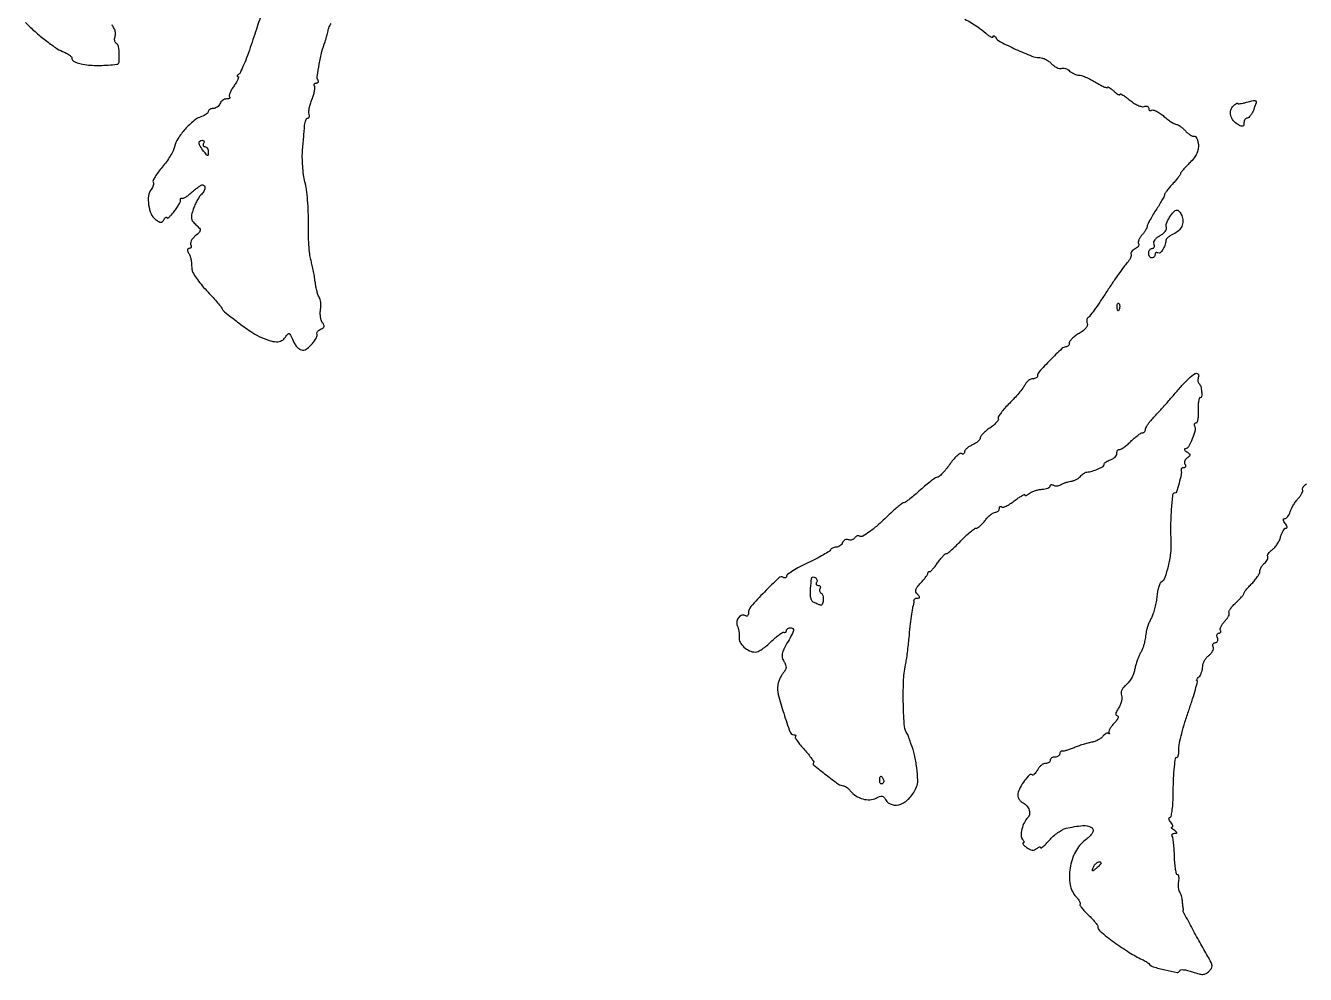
# Model space of a CAD drawing. Extents: x 0 to 866, y 1 to 629.
# Drawn here: x 30.5 to 433.3, y 0.6 to 299.1 of the extents above; entities that cross this region are included whole.
import ezdxf

# ---------------------------------------------------------------- set-up
doc = ezdxf.new("R2010")
doc.units = 0

msp = doc.modelspace()

# ---------------------------------------------------------------- linework, layer by layer
for points in [[(104.489831, 302.024607, 0.000022), (103.629562, 299.44375, 0.00003), (102.603654, 296.364896, 0.000023), (101.482828, 293, -0.00818), (100.320074, 289.690305, -0.011506), (99.167461, 286.781061, -0.007887), (98.118915, 284.407635, -0.135808), (97.575982, 283.765313, 0.033741), (97.214174, 283.480696, 0.127079), (97.056385, 283.241942, 0.330094), (97.105619, 283.086358, 0.153165), (97.318094, 283.015313, -0.461376), (97.488597, 282.807687, -0.056069), (97.297049, 282.163528, -0.036298), (96.822291, 281.237216, -0.01815), (96.097639, 280.137122, 0.02378), (95.362958, 278.994, 0.035719), (94.845068, 277.928059, 0.039297), (94.574291, 277.0598, 0.257779), (94.696212, 276.637122, -0.196341), (94.796951, 276.39728, -0.249041), (94.688023, 276.187154, -0.112282), (94.32989, 276.043793, -0.039305), (93.773655, 276, 0.087019), (93.134392, 275.887895, 0.066395), (92.503049, 275.559375, 0.065864), (91.975017, 275.073416, 0.082416), (91.638374, 274.5, -0.081035), (91.303843, 273.926585, -0.065663), (90.782009, 273.440625, -0.06652), (90.159833, 273.112085, -0.088478), (89.531385, 273, 0.058991), (88.945717, 272.93066, 0.077987), (88.449844, 272.726045, 0.096496), (88.117686, 272.423117, 0.161122), (88, 272.067388, -0.179183), (87.84958, 271.661125, -0.054907), (87.36372, 271.206783, -0.047097), (86.663018, 270.779048, -0.036667), (85.833941, 270.447295, 0.096923), (83.456689, 269.146827, 0.03694), (80.727651, 266.512926, 0.03698), (78.411089, 263.499321, 0.094569), (77.361452, 260.966417, -0.064196), (76.934368, 259.729634, -0.020897), (76.001829, 258.032736, -0.02044), (74.797231, 256.214671, -0.021663), (73.47002, 254.537214, 0.017639), (72.218919, 252.981833, 0.026359), (71.249363, 251.531955, 0.0244), (70.606666, 250.320974, 0.253401), (70.637827, 249.776992, -0.143041), (70.757551, 249.343419, -0.064316), (70.672484, 248.753403, -0.056076), (70.412119, 248.108434, -0.049293), (70.005441, 247.506556, 0.146928), (69.172809, 245.542429, 0.062718), (69.219171, 242.660528, 0.062436), (69.98365, 239.855399, 0.137045), (71.341629, 238.11707, 0.023325), (72.398788, 237.411399, 0.136323), (73.03685, 237.23414, 0.196411), (73.548949, 237.443376, 0.057677), (74.093515, 238.11707, -0.027265), (74.432629, 238.592997, -0.09719), (74.716589, 238.833837, -0.322556), (74.895028, 238.813335, -0.206632), (74.984687, 238.615141, 0.551808), (75.16781, 238.504116, 0.063841), (75.656439, 238.831945, 0.032285), (76.384247, 239.556263, 0.014401), (77.25, 240.595764, 0.017151), (78.093531, 241.749395, 0.023514), (78.765625, 242.845514, 0.021486), (79.226573, 243.775754, 0.184881), (79.25, 244.230622, -0.090575), (79.213106, 244.5053, -0.186673), (79.299423, 244.700558, -0.186692), (79.494662, 244.786887, -0.090594), (79.769313, 244.75, 0.194456), (80.20659, 244.780624, 0.02655), (81.023295, 245.234375, 0.027316), (81.975168, 245.90652, 0.019933), (82.957875, 246.75, -0.015443), (83.94363, 247.611584, -0.019768), (84.904829, 248.339063, -0.018016), (85.739054, 248.876495, -0.134879), (86.188561, 249, -0.245387), (86.787083, 248.68744, -0.193901), (86.95259, 247.965033, -0.102154), (86.554417, 246.911779, -0.054756), (85.682675, 245.821429, 0.053283), (85.100684, 245.09786, 0.019158), (84.428584, 243.957579, 0.018751), (83.781939, 242.641813, 0.021131), (83.26329, 241.332031, 0.024908), (82.741665, 239.551434, 0.099871), (82.700913, 238.422764, 0.122378), (83.102278, 237.490482, 0.046321), (84.068043, 236.438422, -0.019194), (85.22614, 235.306551, -0.204608), (85.449923, 234.702552, -0.188166), (85.178134, 234.095255, -0.015891), (83.89561, 232.909463, 0.042052), (83.147741, 232.14173, 0.056192), (82.618326, 231.326529, 0.069002), (82.368485, 230.587302, 0.187583), (82.4672, 230.053072, -0.082861), (82.631762, 229.650707, -0.161495), (82.598429, 229.30934, -0.182106), (82.374898, 229.082399, -0.1086), (82, 229, 0.126639), (81.622648, 228.902867, 0.203944), (81.421008, 228.645483, 0.146072), (81.432181, 228.245275, 0.060414), (81.664552, 227.75, -0.034158), (82.166537, 226.811313, -0.0507), (82.46094, 225.927292, -0.030831), (82.653354, 224.723643, -0.005559), (82.847686, 222.463146, 0.109944), (83.171497, 221.392305, 0.021111), (84.246965, 219.657197, 0.021565), (85.702715, 217.702828, 0.018402), (87.397302, 215.77124, -0.004323), (89.107455, 213.929197, -0.005989), (90.606502, 212.246231, -0.003862), (91.834449, 210.811695, -0.072301), (92.147302, 210.308093, 0.121556), (93.138807, 209.013157, 0.006579), (97.230558, 205.822731, 0.010373), (101.358786, 202.823206, 0.044343), (104, 201.314539, 0.024399), (107.170237, 200.042572, 0.074847), (109.439465, 199.621773, 0.122607), (111.07187, 199.969806, 0.140538), (112.253504, 201.034317, -0.02905), (112.984326, 202.065991, -0.342161), (113.432205, 202.174187, -0.179824), (113.866658, 201.745977, -0.009691), (114.662256, 199.951936, 0.044334), (115.28444, 198.775953, 0.056638), (116.062723, 197.82989, 0.066311), (116.903361, 197.208157, 0.126768), (117.711179, 197, 0.165723), (119.134257, 197.484995, 0.052242), (120.783665, 199.056804, 0.052148), (122.051736, 200.906792, 0.195932), (122.202787, 202.277826, -0.183785), (122.232306, 202.619098, -0.079092), (122.497315, 203.000171, -0.063103), (122.945249, 203.361843, -0.046735), (123.516248, 203.644609, 0.05589), (124.187406, 203.992377, 0.187079), (124.466762, 204.391072, 0.182613), (124.407742, 204.880752, 0.052931), (123.979054, 205.525239, -0.094904), (123.596027, 206.220598, -0.038933), (123.342677, 207.272186, -0.036726), (123.23992, 208.475763, -0.038865), (123.318019, 209.658456, 0.029377), (123.416927, 210.820763, 0.031178), (123.375563, 211.963543, 0.032828), (123.21478, 212.934219, 0.108618), (122.936822, 213.515306, -0.085747), (122.598615, 214.14712, -0.016305), (122.226888, 215.40287, -0.016967), (121.886666, 216.915335, -0.01487), (121.632413, 218.515306, 0.010125), (121.37211, 220.260002, 0.007132), (121.011857, 222.210746, 0.0072), (120.613578, 224.067686, 0.014986), (120.239217, 225.5, -0.045102), (119.907039, 227.177632, -0.010242), (119.661011, 230.070194, -0.010523), (119.515346, 233.430334, -0.010052), (119.50792, 236.845341, 0.013589), (119.475165, 240.387627, 0.011465), (119.252772, 244.130289, 0.011623), (118.892024, 247.536187, 0.031268), (118.429193, 249.926177, -0.028955), (117.99183, 252.130011, -0.015963), (117.700839, 254.8625, -0.015871), (117.582017, 257.661143, -0.024481), (117.674639, 260.080836, 0.000341), (117.868931, 262.320594, 0.000337), (118.060906, 264.569058, 0.000331), (118.226334, 266.537606, 0.001304), (118.324229, 267.75, -0.034901), (118.452457, 268.611635, -0.051067), (118.693159, 269.339063, -0.064323), (119.000966, 269.841032, -0.226839), (119.333333, 270, 0.175965), (119.612892, 270.101529, 0.145774), (119.788679, 270.367188, 0.102406), (119.825555, 270.771515, 0.058776), (119.713235, 271.25, -0.110508), (119.623814, 271.945552, -0.025703), (119.793515, 273.118706, -0.025295), (120.134691, 274.479637, -0.022421), (120.623262, 275.856234, 0.021676), (121.104849, 277.206763, 0.027661), (121.423944, 278.489118, 0.027693), (121.567206, 279.558261, 0.159176), (121.434344, 280.106234, -0.102904), (121.310584, 280.446872, -0.178783), (121.372649, 280.737456, -0.166112), (121.614902, 280.932287, -0.087247), (122, 281, 0.094377), (122.381641, 281.072684, 0.172576), (122.617377, 281.278682, 0.173083), (122.669648, 281.586775, 0.095), (122.531703, 281.948704, -0.176532), (122.29335, 283.1002, -0.008954), (122.925451, 286.937508, -0.015355), (123.774635, 290.885339, -0.028876), (124.739192, 294, 0.015648), (124.981163, 294.71397, 0.007736), (125.245753, 295.634123, 0.007669), (125.491037, 296.598003, 0.011119), (125.675485, 297.45659, -0.041024), (125.897263, 298.253661, -0.037287), (126.251765, 299.030901, -0.039338), (126.677132, 299.678604, -0.089612)], [(30.5, 299.994065, 0.018086), (33.457826, 297.190061, 0.01527), (36.778448, 294.43824, 0.015055), (39.910869, 292.147834, 0.052185), (42.114947, 290.952387, -0.020941), (43.220017, 290.439446, -0.029629), (44.152516, 289.885924, -0.029585), (44.833771, 289.363624, -0.217735), (45, 289, 0.313588), (45.941935, 287.645824, 0.052465), (49.18112, 286.817142, 0.041459), (53.781535, 286.528067, 0.024816), (59.25, 286.910052, 0.3509), (59.895187, 287.566847, 0.033252), (59.979823, 289.98048, 0.034162), (59.732762, 292.449652, 0.215547), (59.043674, 293.473008, -0.123276), (58.719537, 293.806011, -0.081385), (58.528344, 294.307582, -0.073313), (58.495648, 294.897081, -0.068972), (58.632287, 295.484138, 0.069534), (58.780275, 296.12319, 0.047731), (58.775305, 296.868329, 0.047647), (58.628899, 297.600797, 0.068301), (58.353926, 298.202113, -0.012006), (58.033164, 298.73568, -0.013358), (57.750124, 299.265621, -0.01276)], [(326.164116, 301.116041, -0.012811), (330.169424, 298.638222, -0.037276), (332.75, 296.659523, 0.021943), (333.615489, 295.952763, 0.048699), (334.343561, 295.512784, 0.101017), (334.821623, 295.393304, 0.422141), (335.015313, 295.575686, -0.121515), (335.082955, 295.831598, -0.342598), (335.241942, 295.900776, -0.149684), (335.480493, 295.75554, -0.036111), (335.765313, 295.384403, 0.129127), (337.338572, 293.971944, 0.011227), (342.217663, 291.601173, 0.012895), (347.173762, 289.481966, 0.094853), (349.691504, 289, -0.077649), (350.583777, 288.860591, -0.041562), (351.616712, 288.43231, -0.040122), (352.62228, 287.807003, -0.049717), (353.438968, 287.067439, 0.045589), (354.202613, 286.364377, 0.052091), (355.049309, 285.846526, 0.059445), (355.849636, 285.575898, 0.144425), (356.465017, 285.624949, -0.1082), (357.055243, 285.714665, -0.060579), (357.772036, 285.579987, -0.056185), (358.498702, 285.256362, -0.059218), (359.121061, 284.783701, 0.049493), (359.759318, 284.279155, 0.039108), (360.535562, 283.863276, 0.040354), (361.325509, 283.590046, 0.07446), (362, 283.519854, -0.092977), (362.81067, 283.405225, -0.0193), (364.160937, 282.890058, -0.01965), (365.704297, 282.158996, -0.017427), (367.25, 281.281119, 0.012159), (368.688948, 280.443706, 0.022694), (369.898438, 279.848447, 0.023073), (370.80461, 279.501309, 0.511271), (371, 279.642443, -0.491136), (371.15193, 279.759806, -0.066011), (371.5875, 279.582207, -0.03686), (372.231804, 279.148308, -0.017302), (373, 278.5, 0.019298), (373.76833, 277.85681, 0.042187), (374.4125, 277.44022, 0.082908), (374.839167, 277.296789, 0.461546), (375, 277.433906, -0.534426), (375.19069, 277.561358, -0.036221), (375.889204, 277.211056, -0.02702), (376.864947, 276.555932, -0.013551), (378.027078, 275.630669, 0.032325), (379.29409, 274.697372, 0.038867), (380.597622, 273.997798, 0.04274), (381.756602, 273.601552, 0.153799), (382.527078, 273.648764, -0.070474), (383.090325, 273.778088, -0.118619), (383.567329, 273.705432, -0.152635), (383.881803, 273.445768, -0.145423), (384, 273.047972, 0.085207), (384.069122, 272.645309, 0.164029), (384.268878, 272.390656, 0.180353), (384.566579, 272.322959, 0.105463), (384.915328, 272.44767, -0.220194), (385.453521, 272.512622, -0.037269), (386.436868, 272.110859, -0.03471), (387.601921, 271.425467, -0.024592), (388.809684, 270.506687, 0.014499), (390.019976, 269.546821, 0.018428), (391.192878, 268.736339, 0.016624), (392.205809, 268.136616, 0.125991), (392.739368, 268, -0.12728), (393.21961, 267.875736, -0.029325), (393.931899, 267.424159, -0.028456), (394.715121, 266.79007, -0.024449), (395.464081, 266.03969, 0.032535), (396.221562, 265.304913, 0.03824), (397.030115, 264.716999, 0.041803), (397.774165, 264.340267, 0.146011), (398.30403, 264.28969, -0.24967), (398.731182, 264.160113, -0.079861), (399.133698, 263.605199, -0.05785), (399.453821, 262.73523, -0.036264), (399.631645, 261.664178, -0.063811), (399.579389, 260.189437, -0.069172), (399.153681, 258.818062, -0.058668), (398.298679, 257.443093, -0.03082), (396.946684, 255.947882, 0.009328), (395.817743, 254.802351, 0.013424), (394.865588, 253.743951, 0.009149), (394.120395, 252.83637, 0.168869), (394, 252.49006, -0.15411), (393.890868, 252.144399, -0.010148), (393.265625, 251.290317, -0.01394), (392.457699, 250.291427, -0.009923), (391.5, 249.216574, 0.011504), (390.542421, 248.134994, 0.015731), (389.734375, 247.115475, 0.012481), (389.118807, 246.24178, 0.148277), (389, 245.849961, -0.12291), (388.892708, 245.42009, -0.006198), (388.192187, 244.142607, -0.009628), (387.303531, 242.637102, -0.006798), (386.25, 240.97921, 0.008663), (385.196671, 239.307903, 0.011748), (384.307813, 237.761008, 0.008794), (383.624392, 236.44974, 0.116236), (383.5, 235.921887, -0.111678), (383.397857, 235.47028, -0.022899), (383.01007, 234.744401, -0.023046), (382.470624, 233.925557, -0.019874), (381.832152, 233.116935, 0.03437), (381.241622, 232.322773, 0.05046), (380.847967, 231.547494, 0.063456), (380.687941, 230.899913, 0.229117), (380.823821, 230.509512, -0.235055), (380.934311, 230.180152, -0.113587), (380.771812, 229.753956, -0.074629), (380.348091, 229.289389, -0.043067), (379.720637, 228.863537, 0.043926), (379.081478, 228.428138, 0.065403), (378.618624, 227.935642, 0.087454), (378.391759, 227.465149, 0.210114), (378.444387, 227.089983, -0.201396), (378.51231, 226.658401, -0.050994), (378.268239, 225.975548, -0.043826), (377.803357, 225.18714, -0.032267), (377.161632, 224.401444, 0.028924), (376.196482, 223.235745, 0.004725), (374.48173, 220.855424, 0.00519), (372.517011, 218.010841, 0.004554), (370.522982, 215, -0.004952), (368.601169, 212.103219, -0.007375), (366.857577, 209.610709, -0.003657), (365.339169, 207.538964, -0.136691), (364.882947, 207.185392, 0.175495), (364.630333, 206.957008, 0.090199), (364.499141, 206.545139, 0.071355), (364.506565, 206.015369, 0.05253), (364.658482, 205.447597, -0.175462), (364.672014, 204.73626, -0.086885), (364.23189, 203.933866, -0.062028), (363.365272, 203.090396, -0.032638), (362.108628, 202.262205, 0.028196), (360.922982, 201.495814, 0.035128), (359.920233, 200.65046, 0.037776), (359.208809, 199.846837, 0.162417), (359.006323, 199.25, -0.081724), (358.925282, 198.772576, -0.091688), (358.696341, 198.367188, -0.100117), (358.357135, 198.096084, -0.119236), (357.959945, 198, 0.1934), (356.654258, 197.475336, 0.008106), (353.02577, 193.883101, 0.008249), (349.521389, 190.179079, 0.187454), (349, 188.837233, -0.170528), (348.887792, 188.517801, -0.094261), (348.56971, 188.245937, -0.074799), (348.095527, 188.062059, -0.055207), (347.535184, 188, 0.111754), (346.896561, 187.855458, 0.055463), (346.18751, 187.41488, 0.051031), (345.520809, 186.769994, 0.052212), (345.004336, 186.008101, -0.041745), (344.350073, 184.998152, -0.010926), (343.134955, 183.495929, -0.011023), (341.670744, 181.839997, -0.011081), (340.137466, 180.253161, 0.016379), (338.705287, 178.73918, 0.02362), (337.549642, 177.303214, 0.020898), (336.731959, 176.078354, 0.219888), (336.665201, 175.495059, -0.223739), (336.602842, 174.983477, -0.041451), (336.017765, 174.204799, -0.037364), (335.122469, 173.338616, -0.02632), (333.999763, 172.5, 0.023273), (332.853221, 171.654409, 0.029661), (331.884397, 170.767464, 0.030331), (331.186868, 169.955188, 0.162986), (331.002875, 169.410515, -0.165175), (330.832743, 168.913867, -0.046505), (330.26647, 168.306463, -0.041488), (329.457104, 167.698102, -0.033538), (328.5, 167.181954, 0.033308), (327.543094, 166.666478, 0.041356), (326.734375, 166.060097, 0.046352), (326.168753, 165.455516, 0.16638), (326, 164.962422, -0.095598), (325.928943, 164.594175, -0.173562), (325.728069, 164.367412, -0.172089), (325.427494, 164.318497, -0.093789), (325.074278, 164.454093, 0.296128), (324.54872, 164.44241, 0.035346), (323.590856, 163.685579, 0.033022), (322.473657, 162.522835, 0.020914), (321.324278, 161.034462, -0.015297), (320.169564, 159.503948, -0.02111), (319.035751, 158.20901, -0.018373), (318.036719, 157.235056, -0.180577), (317.499556, 157.021351, 0.145431), (316.906493, 156.831262, 0.010797), (315.507561, 155.831272, 0.014266), (313.872264, 154.533764, 0.010322), (312.123176, 153, -0.008196), (310.390412, 151.46747, -0.011838), (308.80542, 150.175, -0.007634), (307.450576, 149.155384, -0.158784), (306.973619, 149, 0.156211), (306.51661, 148.853649, 0.011179), (305.435884, 148.045312, 0.01486), (304.17426, 146.994968, 0.010643), (302.825135, 145.75, -0.008425), (298.981339, 142.171265, -0.023731), (296.139152, 139.847399, -0.028321), (294.042643, 138.469868, -0.276293), (293.024978, 138.484563, 0.121529), (292.635194, 138.610154, 0.100742), (292.201803, 138.553063, 0.091458), (291.790941, 138.320978, 0.080327), (291.467948, 137.948138, -0.102297), (291.112409, 137.572156, -0.081582), (290.607983, 137.330573, -0.078671), (290.034915, 137.257502, -0.084252), (289.481608, 137.368684, 0.108374), (288.937239, 137.451237, 0.099685), (288.390153, 137.303285, 0.095498), (287.92467, 136.947032, 0.090426), (287.614144, 136.436858, -0.08007), (287.295106, 135.88758, -0.06551), (286.799371, 135.422077, -0.066597), (286.209499, 135.10735, -0.08952), (285.614718, 135, 0.054331), (285.036134, 134.936943, 0.056883), (284.494115, 134.75083, 0.063368), (284.067079, 134.476531, 0.125358), (283.833333, 134.151763, -0.16366), (283.449962, 133.695569, -0.006991), (281.615104, 132.61186, -0.011346), (279.360479, 131.389438, -0.007774), (276.75, 130.100681, 0.011395), (274.163307, 128.800287, 0.017286), (271.982813, 127.542591, 0.012116), (270.277926, 126.420772, 0.245932), (270, 125.889901, -0.116567), (269.920905, 125.555243, -0.18578), (269.706287, 125.359572, -0.155199), (269.382423, 125.338836, -0.077548), (269.000126, 125.499922, 0.339225), (267.581757, 125.356875, 0.010118), (263.046206, 120.916128, 0.012795), (258.776804, 116.334495, 0.183145), (258, 114.28489, -0.057293), (257.942287, 113.782882, -0.123344), (257.765662, 113.438904, -0.190632), (257.504508, 113.304853, -0.164218), (257.202254, 113.375, 0.192521), (256.038817, 113.578531, 0.160304), (254.944906, 112.944764, 0.140355), (254.34657, 111.702631, 0.14544), (254.50797, 110.350925, -0.038357), (254.797468, 109.50854, -0.025303), (255.004786, 108.505131, -0.025477), (255.107599, 107.502717, -0.044135), (255.07669, 106.666544, 0.156877), (255.365541, 105.132001, 0.08408), (256.56726, 103.599604, 0.078321), (258.312228, 102.452183, 0.101937), (260.173077, 102.031803, 0.121566), (261.027097, 102.225415, 0.028231), (262.313141, 102.96403, 0.02751), (263.737033, 104.008295, 0.023914), (265.108974, 105.25, -0.015234), (266.418175, 106.476916, -0.022033), (267.652484, 107.471875, -0.018757), (268.704382, 108.1867, -0.217671), (269.185897, 108.25, 0.099201), (269.496386, 108.218787, 0.131799), (269.760857, 108.318229, 0.134066), (269.937035, 108.534974, 0.10437), (270, 108.833333, -0.174551), (270.114499, 109.151323, -0.093195), (270.439846, 109.421875, -0.073452), (270.924506, 109.604972, -0.053694), (271.497349, 109.666667, -0.238974), (272.039162, 109.392024, -0.220053), (272.163478, 108.776533, -0.064004), (271.707777, 107.572206, -0.010131), (270.4715, 105.361155, 0.01461), (269.168678, 102.981302, 0.066472), (268.644759, 101.495045, 0.110115), (268.660311, 100.315809, 0.081609), (269.163987, 99.109023, -0.040893), (269.712911, 98.045587, -0.111382), (269.85781, 97.215989, -0.115592), (269.630642, 96.423288, -0.045899), (268.986448, 95.483671, 0.041543), (268.428276, 94.684513, 0.025737), (267.904133, 93.665779, 0.02574), (267.487557, 92.598881, 0.041642), (267.258413, 91.652469, 0.101861), (267.404485, 88.656028, 0.014854), (269.106444, 82.769156, 0.009061), (271.144402, 76.805041, 0.315761), (272.292067, 76, -0.050159), (272.655786, 75.96342, -0.150359), (272.872685, 75.845224, -0.260105), (272.919394, 75.67272, -0.136054), (272.806435, 75.473101, 0.337602), (272.755381, 75.095022, 0.019112), (273.417343, 74.02776, 0.022937), (274.38115, 72.731253, 0.014112), (275.626023, 71.29269, -0.012152), (276.876256, 69.859324, -0.019859), (277.856114, 68.579031, -0.014716), (278.557133, 67.518564, -0.348141), (278.5185, 67.185167, 0.445269), (278.55551, 66.479878, 0.005672), (282.47275, 63.381521, 0.008319), (286.382036, 60.463469, 0.157427), (287.817564, 60, -0.118027), (288.268369, 59.892082, -0.036389), (288.87079, 59.528773, -0.034132), (289.507839, 59.009742, -0.031552), (290.086458, 58.395824, 0.076192), (291.866136, 56.815993, 0.075158), (294.045378, 55.832707, 0.080503), (296.276939, 55.579096, 0.111433), (298.212114, 56.11352, -0.033776), (299.317349, 56.612228, -0.131323), (300.058143, 56.68296, -0.16393), (300.640842, 56.37146, -0.061249), (301.196329, 55.613663, 0.201327), (303.219732, 54.03273, 0.164683), (305.983175, 54.200205, 0.115871), (308.840038, 56.229749, 0.081114), (310.947629, 59.587437, 0.111222), (311.317681, 61.654749, 0.019984), (310.985834, 65.578655, 0.022659), (310.276506, 69.719761, 0.041215), (309.271369, 73, -0.00444), (309.02668, 73.629292, -0.004101), (308.786493, 74.279688, -0.004095), (308.582063, 74.862482, -0.013621), (308.461367, 75.25, 0.014243), (308.365809, 75.555466, 0.014504), (308.253542, 75.853125, 0.014416), (308.141207, 76.105686, 0.05649), (308.05069, 76.25, -0.151191), (307.126856, 78.611195, -0.011494), (306.781435, 85.534762, -0.016893), (306.830872, 92.677653, -0.039082), (307.466309, 98, 0.011231), (307.764763, 99.693041, 0.00497), (308.086286, 101.940625, 0.004916), (308.379974, 104.329674, 0.006601), (308.596159, 106.5, -0.005302), (308.94154, 110.061134, -0.007226), (309.333278, 113.263044, -0.006058), (309.726025, 115.891794, -0.055834), (310.035088, 117, 0.05418), (310.104234, 117.244816, 0.025118), (310.142791, 117.573438, 0.02453), (310.148971, 117.926198, 0.031277), (310.118421, 118.25, -0.165526), (310.167862, 118.535494, -0.116761), (310.387286, 118.779687, -0.090275), (310.749817, 118.944306, -0.061623), (311.2, 119, 0.051943), (311.740431, 119.056295, 0.35299), (311.898533, 119.25, 0.181131), (311.777915, 119.577878, 0.01863), (311.207, 120.193, -0.110014), (310.756774, 120.901243, -0.15942), (310.734034, 121.636328, -0.094206), (311.188727, 122.5246, -0.023309), (312.257, 123.773564, 0.012963), (313.116054, 124.736847, 0.017336), (313.841119, 125.656428, 0.014597), (314.386848, 126.447629, 0.144652), (314.5, 126.830564, -0.083727), (314.540818, 127.07261, -0.125457), (314.658362, 127.250566, -0.14313), (314.833875, 127.336025, -0.123254), (315.039105, 127.320298, 0.2768), (315.343848, 127.38791, 0.018516), (315.99586, 128.05314, 0.022446), (316.748597, 128.95879, 0.014571), (317.539105, 130.067423, -0.017285), (318.347781, 131.188619, -0.023635), (319.156066, 132.135339, -0.021678), (319.87542, 132.837781, -0.183653), (320.290055, 132.997125, 0.170301), (320.760417, 133.164041, 0.009563), (321.965782, 134.174155, 0.013817), (323.36999, 135.467318, 0.009619), (324.885219, 137, -0.012369), (326.416679, 138.53216, -0.017048), (327.870664, 139.825, -0.01372), (329.123525, 140.807974, -0.160823), (329.705091, 141, 0.148939), (330.214811, 141.155279, 0.030355), (330.97326, 141.734375, 0.029519), (331.804068, 142.542913, 0.023965), (332.597276, 143.5, -0.02965), (333.408796, 144.456844, -0.033942), (334.294109, 145.265625, -0.036208), (335.126249, 145.834936, -0.132677), (335.737349, 146, 0.091251), (336.21938, 146.08871, 0.09577), (336.629096, 146.342708, 0.099546), (336.903261, 146.721551, 0.107413), (337, 147.166667, -0.057825), (337.046586, 147.568135, -0.173769), (337.194428, 147.796197, -0.252984), (337.410189, 147.830127, -0.111915), (337.661882, 147.671451, 0.279927), (338.112714, 147.561356, 0.033478), (339.109908, 147.951916, 0.032081), (340.334756, 148.628014, 0.020777), (341.661882, 149.555676, -0.012005), (342.943083, 150.485107, -0.023084), (344.019428, 151.156071, -0.025759), (344.814989, 151.549996, -0.539522), (345, 151.428447, 0.340499), (345.119228, 151.273666, 0.145569), (345.396889, 151.282292, 0.065174), (345.831951, 151.492626, 0.028065), (346.351113, 151.876435, -0.064232), (347.055762, 152.322581, -0.028201), (348.083447, 152.732768, -0.027338), (349.237847, 153.050656, -0.03288), (350.351113, 153.216987, 0.029804), (351.365778, 153.362217, 0.044765), (352.221889, 153.618834, 0.054664), (352.821138, 153.938401, 0.247809), (353, 154.277125, -0.149663), (353.08212, 154.54533, -0.19161), (353.29375, 154.689469, -0.131998), (353.616941, 154.675503, -0.062057), (354, 154.5, 0.096977), (354.474946, 154.321107, 0.059765), (355.073437, 154.292664, 0.056823), (355.697558, 154.409735, 0.064837), (356.25, 154.662053, -0.040597), (356.87057, 154.982593, -0.018863), (357.720312, 155.300412, -0.018544), (358.642732, 155.568762, -0.024581), (359.5, 155.739748, 0.045666), (360.339077, 155.944186, 0.035283), (361.20625, 156.311635, 0.036253), (361.972858, 156.775138, 0.06821), (362.5, 157.268678, -0.039502), (362.956444, 157.747899, -0.03513), (363.5, 158.170228, -0.036843), (364.045498, 158.480145, -0.08388), (364.5, 158.608695, 0.044292), (366.251782, 158.957959, 0.03309), (368.101467, 159.636244, 0.028224), (369.64401, 160.427709, 0.266101), (370, 161.049244, -0.18528), (370.137188, 161.406751, -0.052656), (370.5875, 161.811996, -0.045356), (371.234406, 162.197055, -0.034745), (372, 162.5, 0.06077), (372.764714, 162.849532, 0.063046), (373.4125, 163.36914, 0.069989), (373.851427, 163.972302, 0.122947), (374, 164.567388, -0.054298), (374.057746, 165.09757, -0.092945), (374.231439, 165.505733, -0.134846), (374.488643, 165.729065, -0.19082), (374.787879, 165.75, 0.210527), (375.243233, 165.799248, 0.022862), (376.154356, 166.38125, 0.024904), (377.21964, 167.214797, 0.017569), (378.333333, 168.25, -0.015995), (379.459114, 169.303062, -0.020616), (380.561269, 170.192188, -0.018887), (381.521182, 170.848658, -0.141447), (382.045455, 171, 0.103894), (382.409682, 171.076508, 0.098961), (382.719602, 171.29375, 0.09673), (382.927296, 171.61829, 0.094386), (383, 172, -0.109029), (383.112169, 172.508286, -0.027196), (383.514063, 173.263977, -0.026493), (384.080164, 174.098355, -0.023899), (384.75, 174.898647, 0.002137), (387.206246, 177.586494, 0.002576), (389.490136, 180.133539, 0.002552), (391.766044, 182.72466, 0.002025), (394.198733, 185.54595, -0.023988), (396.610478, 188.106478, -0.063722), (398.622083, 189.604437, -0.323893), (399.486605, 189.505751, -0.308538), (399.691582, 188.638659, 0.048218), (399.525978, 188.040393, 0.051902), (399.483638, 187.436287, 0.058089), (399.562286, 186.915161, 0.130626), (399.761337, 186.571996, -0.126148), (400.363981, 185.553809, -0.047778), (400.675132, 183.918054, -0.050108), (400.663752, 182.429383, -0.382987), (400.185405, 182, 0.334754), (399.884533, 181.773142, 0.032593), (399.678953, 180.825, 0.031012), (399.567142, 179.53338, 0.018842), (399.587588, 178, -0.022481), (399.596877, 176.466825, -0.036672), (399.451315, 175.175, -0.04262), (399.194151, 174.248342, -0.313423), (398.836891, 174, 0.101157), (398.513695, 173.933937, 0.177636), (398.317418, 173.749297, 0.16754), (398.280559, 173.472394, 0.08871), (398.409432, 173.146542, -0.206496), (398.608085, 171.798464, -0.030315), (397.715514, 169.119148, -0.028904), (396.522266, 166.584352, -0.270894), (395.530762, 165.984687, 0.182508), (395.28398, 165.887291, 0.329335), (395.243411, 165.684621, 0.108563), (395.488276, 165.365849, 0.029659), (396, 164.984687, -0.028764), (396.762755, 164.418662, -0.205284), (396.966296, 164.017893, -0.23294), (396.804243, 163.626695, -0.036979), (396.121885, 163.111803, 0.07795), (395.647233, 162.688663, 0.088851), (395.350436, 162.157922, 0.098693), (395.274707, 161.604138, 0.12381), (395.430902, 161.111803, -0.072223), (395.61547, 160.686428, -0.148061), (395.605103, 160.326592, -0.188844), (395.406576, 160.08901, -0.126017), (395.059017, 160, 0.071463), (394.668452, 159.943891, 0.107141), (394.367045, 159.779687, 0.133035), (394.202021, 159.535328, 0.145565), (394.190499, 159.25, -0.113208), (394.223264, 157.842959, -0.01775), (393.565817, 155.129005, -0.011939), (392.735214, 152.415472, -0.323053), (392.159283, 152, 0.381812), (391.539215, 151.445694, 0.008414), (391.125285, 147.104007, 0.016283), (390.898016, 142.129985, 0.014884), (390.983545, 137, -0.039935), (390.855195, 133.157466, -0.030665), (390.125719, 129.020287, -0.028083), (389.050436, 125.442944, -0.16383), (387.841844, 123.926537, 0.160108), (387.47112, 123.468252, 0.022602), (387.086998, 122.299149, 0.023876), (386.75087, 120.827233, 0.018257), (386.519969, 119.191783, -0.020697), (386.262824, 117.432495, -0.017211), (385.848407, 115.587456, -0.017555), (385.350778, 113.922716, -0.044224), (384.84224, 112.765247, 0.021513), (384.340998, 111.751862, 0.015312), (383.864341, 110.577916, 0.015499), (383.478008, 109.427836, 0.031541), (383.260744, 108.5, -0.000322), (383.112652, 107.624681, -0.000231), (382.946109, 106.646875, -0.000233), (382.786707, 105.716213, -0.000503), (382.662951, 105, -0.036061), (382.48323, 104.278734, -0.01462), (382.139962, 103.325131, -0.014377), (381.709473, 102.316837, -0.017744), (381.248713, 101.404701, 0.030009), (380.769226, 100.39471, 0.015149), (380.281848, 99.071641, 0.014989), (379.859463, 97.669884, 0.021545), (379.577057, 96.404701, -0.05103), (379.222478, 95.164622, -0.034561), (378.583263, 93.839882, -0.034816), (377.778102, 92.632827, -0.056937), (376.921559, 91.752345, 0.046384), (376.069213, 90.912301, 0.070571), (375.518711, 90.032394, 0.08489), (375.298568, 89.165817, 0.111916), (375.414797, 88.36144, -0.101895), (375.546424, 87.562667, -0.046288), (375.406079, 86.507911, -0.043225), (375.044345, 85.383251, -0.045645), (374.499633, 84.359095, 0.020066), (373.847645, 83.271199, 0.088523), (373.611208, 82.565296, 0.236538), (373.741098, 82.1706, 0.199675), (374.151261, 82, -0.358893), (374.405122, 81.790842, -0.149538), (374.35551, 81.31727, -0.062406), (373.921347, 80.56927, -0.025914), (373.165168, 79.675813, 0.024597), (372.365732, 78.736271, 0.03671), (371.772661, 77.835836, 0.040879), (371.429434, 77.082148, 0.253022), (371.490854, 76.675813, -0.017386), (371.661989, 76.431422, -0.313301), (371.659171, 76.340829, -0.391181), (371.580779, 76.32602, -0.020157), (371.348877, 76.484456, 0.207085), (371.01806, 76.562359, 0.081017), (370.566226, 76.403136, 0.062054), (370.067352, 76.043634, 0.042803), (369.598877, 75.52732, -0.073276), (368.999159, 74.942058, -0.035714), (368.08842, 74.37675, -0.03446), (367.037747, 73.913558, -0.041998), (366, 73.634848, 0.020566), (364.82875, 73.373476, 0.009953), (363.353125, 72.948209, 0.009853), (361.831131, 72.443496, 0.013968), (360.5, 71.930503, -0.012412), (359.296356, 71.462334, -0.015694), (358.160938, 71.092678, -0.013785), (357.203076, 70.842178, -0.11052), (356.75, 70.838518, 0.137095), (356.464499, 70.821248, 0.127727), (356.220312, 70.658815, 0.1072), (356.056399, 70.369958, 0.075785), (356, 70, -0.148195), (355.884432, 69.618646, -0.098894), (355.559375, 69.29375, -0.082425), (355.073457, 69.074694, -0.064853), (354.5, 69, 0.064853), (353.926543, 68.925306, 0.082425), (353.440625, 68.70625, 0.098894), (353.115568, 68.381354, 0.148195), (353, 68, -0.14491), (352.887108, 67.618655, -0.099365), (352.56971, 67.29375, -0.083557), (352.095134, 67.074788, -0.066486), (351.535184, 67, 0.115748), (350.893092, 66.84934, 0.05473), (350.172772, 66.387341, 0.050051), (349.489781, 65.712143, 0.049972), (348.954163, 64.914354, -0.03012), (348.486501, 64.154342, -0.0539), (348.003772, 63.603438, -0.081541), (347.580704, 63.325748, -0.3103), (347.286225, 63.380442, 0.415023), (346.476288, 63.379323, 0.033575), (344.93399, 61.604847, 0.036915), (343.508099, 59.402573, 0.080953), (342.841837, 57.514508, 0.091973), (342.846671, 56.672972, 0.080574), (343.148573, 55.84584, 0.075866), (343.718199, 55.115235, 0.06799), (344.5, 54.555486, -0.095408), (345.663135, 53.622888, -0.097978), (346.38352, 52.333159, -0.113444), (346.499587, 51.019618, -0.168456), (345.979646, 50, 0.088699), (344.867394, 48.469409, 0.052254), (344.096124, 46.33707, 0.053241), (343.815097, 44.287535, 0.206691), (344.277331, 43.122669, -0.038094), (344.648007, 42.690756, -0.107842), (344.808447, 42.329784, -0.245134), (344.743258, 42.100844, -0.205994), (344.50887, 42, 0.400191), (344.364465, 41.86238, 0.172798), (344.448884, 41.583663, 0.055387), (344.870527, 41.128312, 0.020449), (345.556036, 40.582684, 0.039815), (346.515711, 39.991945, 0.08884), (347.333016, 39.743611, 0.112111), (348.061201, 39.820737, 0.09123), (348.747165, 40.205129, -0.034347), (349.228612, 40.551796, -0.083729), (349.63198, 40.716811, -0.185932), (349.887843, 40.679079, -0.270502), (350, 40.486936, 0.598654), (350.17453, 40.393408, 0.032064), (350.807813, 40.875859, 0.023126), (351.693906, 41.72037, 0.011223), (352.75, 42.875289, -0.031558), (353.98652, 44.121784, -0.027467), (355.426562, 45.265952, -0.02844), (356.847922, 46.156318, -0.069387), (358, 46.5955, -0.029954), (363.253128, 47.474337, -0.168318), (365.986272, 46.841199, -0.427856), (366.314892, 45.228978, -0.081847), (363.987088, 42.832333, 0.116645), (360.944557, 39.234131, 0.077923), (359.270441, 34.081467, 0.08078), (359.283994, 28.861605, 0.147613), (361.146407, 25.073225, -0.025292), (361.775562, 24.325434, -0.039581), (362.228887, 23.617807, -0.046731), (362.472705, 23.036663, -0.279249), (362.397649, 22.730982, 0.349868), (362.360192, 22.398794, 0.02282), (362.950923, 21.547189, 0.02524), (363.826316, 20.513277, 0.015313), (364.957867, 19.377781, -0.013856), (366.12301, 18.215368, -0.018695), (367.106373, 17.097508, -0.01594), (367.845231, 16.130043, -0.15634), (368, 15.647168, 0.227462), (368.683664, 14.222116, 0.010267), (373.107911, 10.819273, 0.017899), (377.895061, 7.549057, 0.033954), (382, 5.329736, -0.019262), (382.610928, 5.022266, -0.018379), (383.20625, 4.664162, -0.018681), (383.707953, 4.309272, -0.060173), (384, 4.024257, 0.149492), (385.428291, 3.054163, 0.018039), (389.142739, 2.051035, 0.013592), (392.941567, 1.278949, 0.371381), (393.754659, 1.763977, -0.27618), (394.127208, 2.084271, -0.062849), (394.994119, 2.123882, -0.043708), (396.231564, 1.914988, -0.020371), (397.789525, 1.441014, 0.016603), (399.851333, 0.796745, 0.07551), (401.096541, 0.647952, 0.116908), (402.047137, 0.905481, 0.069027), (402.998587, 1.606742, 0.062655), (403.736462, 2.533037, 0.158044), (403.934004, 3.361715, 0.096739), (403.641962, 4.407339, 0.015439), (402.626025, 6.284302, -0.004836), (400.086205, 10.747918, -0.003964), (397.456478, 15.564847, -0.000581), (394.882824, 20.382699, -0.241244), (394.876939, 20.75, 0.084401), (394.91573, 20.880456, 0.030811), (394.927132, 21.073438, 0.029495), (394.91377, 21.290222, 0.031122), (394.875, 21.5, -0.027374), (394.818332, 21.794264, -0.004534), (394.745502, 22.367188, -0.004967), (394.672574, 23.04334, -0.004375), (394.609687, 23.75, 0.029646), (394.504398, 24.501052, 0.022291), (394.303518, 25.310932, 0.022716), (394.045013, 26.058001, 0.047221), (393.764443, 26.606363, -0.084641), (393.522432, 27.181308, -0.03499), (393.387853, 28.017425, -0.033353), (393.366338, 28.95443, -0.036649), (393.472338, 29.856363, 0.033895), (393.57347, 30.677869, 0.057092), (393.532336, 31.370307, 0.082362), (393.367411, 31.839903, 0.273717), (393.096872, 32, -0.34605), (392.777669, 32.250974, -0.016883), (392.48596, 33.658007, -0.021403), (392.251658, 35.480455, -0.0131), (392.124138, 37.644278, 0.008201), (392.014913, 39.868511, 0.010959), (391.838522, 41.881917, 0.008345), (391.627634, 43.546874, 0.103086), (391.410832, 44.144278, -0.135992), (391.315872, 44.470516, -0.188003), (391.421844, 44.75313, -0.140031), (391.728835, 44.946511, -0.068151), (392.190983, 45.015313, 0.044036), (392.740679, 45.070307, 0.415341), (392.860925, 45.247683, 0.187072), (392.688013, 45.522598, 0.016439), (392, 46, -0.025123), (391.47922, 46.37492, -0.082482), (391.196906, 46.689119, -0.286859), (391.195217, 46.883411, -0.2562), (391.372445, 46.984687, 0.282972), (391.590151, 47.123946, 0.174542), (391.622923, 47.436127, 0.07963), (391.417283, 47.922597, 0.033478), (391, 48.5, -0.035063), (390.586192, 49.076428, -0.085871), (390.39262, 49.559375, -0.189625), (390.443614, 49.865787, -0.263636), (390.680465, 50, 0.352273), (391.049881, 50.297145, 0.016501), (391.361858, 51.982812, 0.021122), (391.597641, 54.162204, 0.012871), (391.700666, 56.75, -0.005896), (391.841804, 62.210517, -0.017306), (392.113278, 65.961876, -0.016333), (392.47633, 68.547277, -0.364638), (393.014574, 69, 0.322812), (393.23566, 69.159344, 0.034584), (393.403072, 69.807812, 0.032263), (393.509257, 70.695887, 0.019806), (393.524958, 71.75, -0.060339), (393.678051, 73.34281, -0.009505), (394.413435, 76.409375, -0.010437), (395.429428, 80.006915, -0.008946), (396.645013, 83.75, 0.00559), (397.823475, 87.297533, 0.009598), (398.715454, 90.282813, 0.00388), (399.388216, 92.777664, 0.491231), (399.21652, 93, -0.377911), (399.093358, 93.108598, -0.145537), (399.133603, 93.3525, -0.059016), (399.38135, 93.738621, -0.024263), (399.8, 94.2, 0.069849), (400.25995, 94.810178, 0.038933), (400.6475, 95.658277, 0.037966), (400.911733, 96.595114, 0.049794), (401, 97.479241, -0.077556), (401.139968, 98.376184, -0.048831), (401.560785, 99.351896, -0.04781), (402.178595, 100.254329, -0.062684), (402.909055, 100.934451, 0.055687), (403.600745, 101.560696, 0.062722), (404.105738, 102.301261, 0.071991), (404.357908, 103.038766, 0.138917), (404.302067, 103.65521, -0.08217), (404.196638, 104.168878, -0.130022), (404.294216, 104.604968, -0.150685), (404.578732, 104.893815, -0.12409), (405, 105, 0.14144), (405.415689, 105.119991, 0.152772), (405.688598, 105.440365, 0.1207), (405.768056, 105.926168, 0.072198), (405.638374, 106.5, -0.059765), (405.493584, 107.074174, -0.105471), (405.53372, 107.559375, -0.149855), (405.747127, 107.877971, -0.172457), (406.090402, 108, 0.091036), (406.442667, 108.064674, 0.1697), (406.662114, 108.249263, 0.175785), (406.714351, 108.524975, 0.098518), (406.593597, 108.848556, -0.201287), (406.520313, 109.313576, -0.051113), (406.782867, 110.048566, -0.043906), (407.283356, 110.896945, -0.032332), (407.974363, 111.742107, 0.028533), (408.66092, 112.568937, 0.044013), (409.144684, 113.361612, 0.054167), (409.385029, 114.016467, 0.263059), (409.283046, 114.383621, -0.313492), (409.214386, 114.765655, -0.040774), (409.64217, 115.528179, -0.035714), (410.368058, 116.455488, -0.021961), (411.343263, 117.442321, 0.011172), (412.361008, 118.428705, 0.015747), (413.219584, 119.35549, 0.01189), (413.880319, 120.152896, 0.168612), (414, 120.497706, -0.159547), (414.113811, 120.845296, -0.011721), (414.734375, 121.651031, -0.015392), (415.542336, 122.590053, -0.011025), (416.5, 123.590909, 0.024333), (417.456925, 124.6458, 0.027516), (418.265625, 125.747839, 0.028321), (418.840292, 126.748212, 0.116725), (419, 127.42301, -0.088324), (419.106727, 128.022478, -0.043301), (419.437391, 128.726808, -0.041156), (419.919265, 129.419589, -0.04705), (420.48899, 129.990862, 0.046787), (421.02139, 130.524149, 0.061225), (421.392033, 131.103979, 0.075242), (421.555811, 131.640518, 0.176715), (421.47226, 132.044885, -0.216398), (421.419464, 132.457217, -0.071301), (421.686778, 133.023211, -0.055688), (422.204584, 133.644427, -0.038435), (422.912696, 134.226296, 0.061773), (423.707706, 134.944091, 0.035009), (424.486619, 135.983691, 0.034401), (425.135217, 137.159034, 0.047429), (425.537834, 138.294718, -0.033158), (425.872126, 139.33048, -0.045206), (426.315238, 140.205323, -0.05317), (426.794225, 140.815622, -0.202483), (427.230853, 141, 0.216219), (427.515696, 141.129218, 0.221451), (427.602265, 141.426723, 0.099951), (427.426724, 141.904734, 0.0354), (427, 142.5, -0.030991), (426.538217, 143.132335, -0.111183), (426.369062, 143.599587, -0.256236), (426.479981, 143.88072, -0.175088), (426.810168, 144, 0.165519), (427.264092, 144.154499, 0.059613), (427.757908, 144.638356, 0.051019), (428.213154, 145.34154, 0.041341), (428.554948, 146.173125, -0.0393), (428.95098, 147.147949, -0.020844), (429.583471, 148.289026, -0.020617), (430.331511, 149.40856, -0.029947), (431.087755, 150.324569, 0.030995), (431.757848, 151.139699, 0.042527), (432.246538, 151.952966, 0.049153), (432.508863, 152.654465, 0.206147), (432.444387, 153.089983, -0.210437), (432.391566, 153.468221, -0.084961), (432.621071, 153.948741, -0.063978), (433.086617, 154.45566, -0.043258), (433.728968, 154.908131, 0.020952)]]:
    msp.add_lwpolyline(points, format="xyb")
for points in [[(417.052729, 272.638688, -0.031712), (416.593447, 271.628529, -0.041309), (416.043179, 270.775115, -0.046715), (415.486798, 270.176241, -0.184244), (415.024751, 270, 0.148019), (414.633959, 269.881719, 0.098921), (414.301021, 269.54904, 0.082485), (414.076548, 269.051721, 0.064939), (414, 268.464816, -0.066871), (413.905355, 267.760311, -0.262657), (413.608067, 267.460274, -0.166354), (413.075717, 267.488728, -0.027084), (412.124913, 267.933149, -0.09795), (410.652741, 269.139975, -0.111336), (409.832739, 270.765974, -0.124558), (409.836953, 272.444593, -0.143239), (410.651274, 273.818955, -0.016904), (411.169341, 274.271099, -0.03616), (411.603812, 274.575706, -0.065036), (411.897529, 274.703116, -0.498627), (412, 274.62591, 0.419366), (412.140625, 274.487733, 0.024177), (412.807813, 274.531768, 0.025184), (413.695296, 274.67919, 0.014385), (414.75, 274.941474, -0.010808), (417.038412, 275.527971, -0.259256), (417.652891, 275.352559, -0.281926), (417.797051, 274.752562, -0.012383)], [(86.5, 262, 0.082592), (86.343488, 261.6179, 0.161196), (86.3746, 261.29375, 0.182303), (86.586039, 261.078288, 0.108972), (86.940983, 261, -0.157073), (87.344893, 260.869903, -0.097336), (87.688914, 260.503231, -0.079372), (87.921152, 259.955561, -0.060738), (88, 259.30887, -0.024793), (87.955185, 258.405647, -0.434721), (87.745999, 258.24613, -0.182507), (87.400355, 258.448509, -0.008124), (86.531803, 259.55887, -0.023856), (85.471079, 261.1098, -0.10428), (85.098002, 262.150068, -0.264347), (85.336691, 262.747088, -0.170008), (86.059017, 263, -0.108972), (86.413961, 262.921712, -0.182303), (86.6254, 262.70625, -0.161196), (86.656512, 262.3821, -0.082592)], [(394.415686, 239.359123, -0.090779), (394.74755, 237.589167, -0.107763), (394.393034, 235.929243, -0.104013), (393.363875, 234.524792, -0.079596), (391.75912, 233.491055, 0.033076), (390.888117, 233.038114, 0.039567), (390.138246, 232.497373, 0.04365), (389.599074, 231.952025, 0.152748), (389.413633, 231.5, -0.060491), (389.089072, 229.954432, -0.06044), (388.404, 228.53098, -0.077617), (387.59195, 227.612941, -0.321771), (386.895215, 227.564761, 0.095482), (386.553712, 227.694547, 0.17347), (386.262969, 227.644424, 0.172183), (386.068535, 227.420729, 0.093902), (386, 227.059017, -0.093332), (385.923877, 226.654762, -0.09642), (385.70625, 226.311086, -0.099167), (385.381556, 226.081062, -0.105053), (385, 226, -0.148195), (384.618646, 226.115568, -0.098894), (384.29375, 226.440625, -0.082425), (384.074694, 226.926543, -0.064853), (384, 227.5, -0.072144), (384.08314, 228.073208, -0.087143), (384.325178, 228.559375, -0.100435), (384.684847, 228.884389, -0.134459), (385.106989, 229, 0.142355), (385.485567, 229.110015, 0.152613), (385.733948, 229.403538, 0.120211), (385.805811, 229.848497, 0.071938), (385.686822, 230.373746, -0.162487), (385.658597, 231.011172, -0.086303), (386.006158, 231.730518, -0.067942), (386.682091, 232.444626, -0.046479), (387.614798, 233.061438, 0.043413), (388.520594, 233.652518, 0.058671), (389.213749, 234.34118, 0.07295), (389.60659, 235.018157, 0.188839), (389.610403, 235.57289, -0.188419), (389.618075, 236.838115, -0.043292), (390.593824, 238.782719, -0.042851), (391.876721, 240.515735, -0.215209), (392.949715, 241, -0.155079), (393.31534, 240.883804, -0.056616), (393.725321, 240.517992, -0.049313), (394.112981, 239.986991, -0.041439)], [(374.683114, 209.8125, -0.054073), (374.461564, 209.395823, -0.470617), (374.279315, 209.37858, -0.168741), (374.137993, 209.670344, -0.018894), (374.078947, 210.416667, -0.028489), (374.089945, 211.112848, -0.077125), (374.200665, 211.592839, -0.208169), (374.385309, 211.77538, -0.296942), (374.604167, 211.729167, -0.126455), (374.797407, 211.402231, -0.060344), (374.876576, 210.916927, -0.05415), (374.839148, 210.359369, -0.051402)], [(279.457295, 123.930902, 0.09743), (279.323933, 123.575871, 0.174978), (279.379391, 123.273452, 0.170591), (279.617231, 123.071061, 0.092039), (280, 123, -0.092039), (280.382769, 122.928939, -0.170591), (280.620609, 122.726548, -0.174978), (280.676067, 122.424129, -0.09743), (280.542705, 122.069098, 0.098637), (280.393909, 121.670084, 0.097849), (280.408757, 121.24331, 0.098038), (280.584685, 120.85491, 0.099441), (280.894621, 120.565128, -0.208356), (281.4493, 119.765368, -0.064102), (281.550594, 118.267563, -0.08334), (281.262665, 117.019868, -0.418167), (280.665168, 116.777356, 0.005228), (280.327418, 116.918611, 0.001559), (279.809073, 117.127174, 0.001564), (279.225461, 117.357774, 0.00169), (278.655385, 117.578747, -0.153618), (278.108584, 118.013075, -0.075538), (277.723112, 118.823665, -0.057933), (277.522448, 119.943128, -0.03431), (277.531905, 121.30139, -0.003071), (277.794089, 124.503471, -0.063271), (277.999286, 125.446683, -0.334957), (278.374114, 125.694292, -0.123355), (279.016312, 125.489919, -0.090427), (279.360589, 125.179369, -0.095498), (279.565079, 124.77286, -0.099685), (279.598899, 124.334197, -0.108373)], [(300.457295, 62.069098, -0.090093), (300.612382, 61.673795, -0.095385), (300.614038, 61.257398, -0.099739), (300.463027, 60.88478, -0.108766), (300.182979, 60.613087, -0.158515), (299.860929, 60.534562, -0.191218), (299.582917, 60.669932, -0.126631), (299.394948, 61.024148, -0.059057), (299.333333, 61.543989, -0.019984), (299.376303, 62.618676, -0.269722), (299.59208, 62.929499, -0.350126), (299.913397, 62.852054, -0.02679)], [(369, 35.622445, -0.172995), (368.92491, 35.411909, -0.015689), (368.55265, 34.984529, -0.018888), (368.060438, 34.492636, -0.013646), (367.477108, 33.981001, -0.008807), (366.617386, 33.292701, -0.27071), (366.355597, 33.258808, -0.389672), (366.264678, 33.458284, -0.012731), (366.584097, 34.358556, -0.091143), (367.143246, 35.274265, -0.089947), (367.99376, 35.936277, -0.178047), (368.678078, 36.025462, -0.350363)]]:
    msp.add_lwpolyline(points, format="xyb", close=True)

doc.saveas('drawing.dxf')
